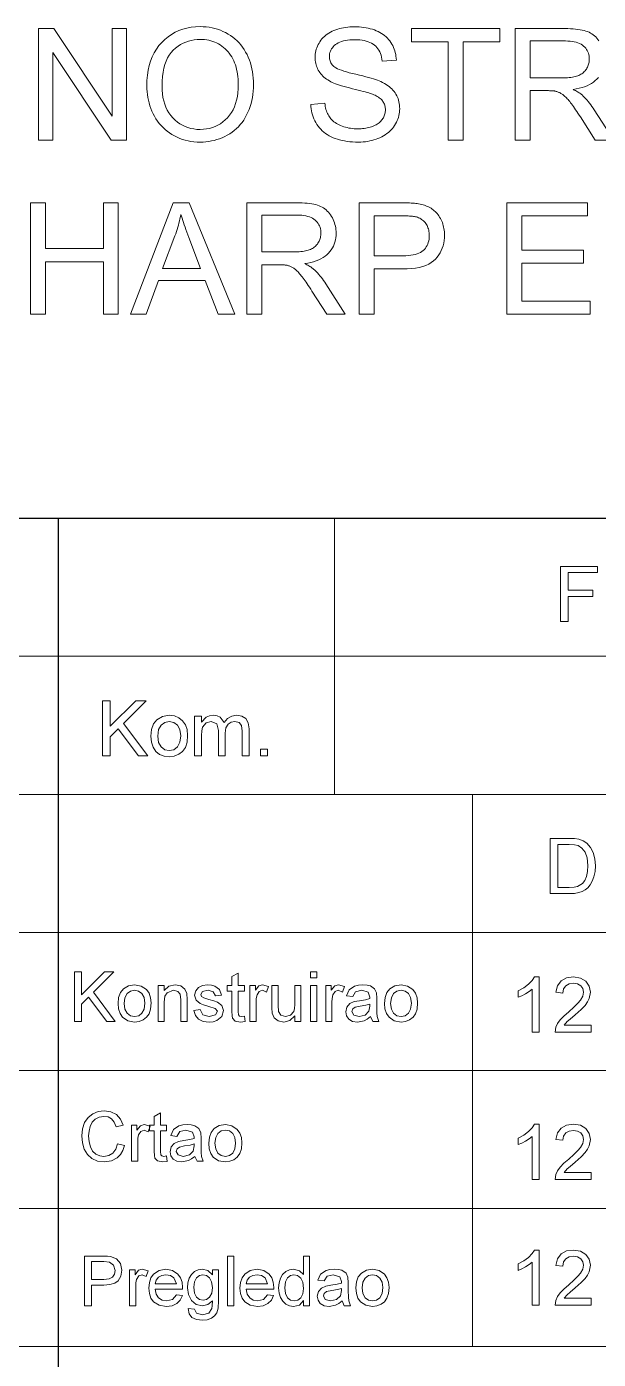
# Model space of a CAD drawing. Extents: x 0 to 594, y 0 to 575.
# Drawn here: x 489.93 to 510.41, y 26.41 to 74.2 of the extents above; entities that cross this region are included whole.
import ezdxf

# ---------------------------------------------------------------- set-up
doc = ezdxf.new("R2010")
doc.units = 0

msp = doc.modelspace()

# ---------------------------------------------------------------- linework, layer by layer
at = {"color": 7, "lineweight": 30}
for p, q in [((375.382, 56.571), (586.929, 56.571)), ((491.055, 56.571), (491.055, 7.071))]:
    msp.add_line(p, q, dxfattribs=at)
at = {"color": 7, "lineweight": 13, "ltscale": 0.2475}
msp.add_line((500.955, 56.571), (500.955, 46.671), dxfattribs=at)
at = {"color": 7, "lineweight": 13}
for p, q in [((375.382, 51.621), (586.929, 51.621)), ((586.929, 46.671), (375.382, 46.671)), ((375.382, 41.721), (542.535, 41.721)), ((375.382, 36.771), (542.535, 36.771)), ((375.382, 31.821), (542.535, 31.821)), ((375.382, 26.871), (586.929, 26.871))]:
    msp.add_line(p, q, dxfattribs=at)
at = {"color": 7, "lineweight": 13, "ltscale": 0.495}
msp.add_line((505.905, 46.671), (505.905, 26.871), dxfattribs=at)
at = {"color": 7, "lineweight": 13}
for points in [[(490.352, 70.126), (490.352, 74.126), (490.895, 74.126), (492.996, 70.985), (492.996, 74.126), (493.503, 74.126), (493.503, 70.126), (492.96, 70.126), (490.859, 73.269), (490.859, 70.126)], [(494.232, 72.074), (494.237, 72.269), (494.253, 72.455), (494.28, 72.632), (494.317, 72.801), (494.365, 72.962), (494.424, 73.113), (494.494, 73.256), (494.574, 73.39), (494.665, 73.516), (494.766, 73.633), (494.876, 73.74), (494.993, 73.836), (495.115, 73.92), (495.244, 73.994), (495.379, 74.056), (495.52, 74.106), (495.668, 74.146), (495.821, 74.174), (495.981, 74.191), (496.147, 74.197), (496.257, 74.194), (496.364, 74.186), (496.47, 74.173), (496.573, 74.154), (496.674, 74.13), (496.772, 74.101), (496.869, 74.067), (496.963, 74.027), (497.056, 73.982), (497.146, 73.932), (497.232, 73.877), (497.315, 73.818), (497.393, 73.754), (497.468, 73.687), (497.538, 73.615), (497.603, 73.539), (497.665, 73.459), (497.722, 73.375), (497.775, 73.286), (497.824, 73.194), (497.868, 73.098), (497.908, 72.999), (497.943, 72.898), (497.973, 72.795), (497.999, 72.689), (498.02, 72.58), (498.036, 72.469), (498.048, 72.355), (498.055, 72.239), (498.057, 72.12), (498.055, 72), (498.047, 71.882), (498.035, 71.767), (498.018, 71.654), (497.996, 71.544), (497.969, 71.436), (497.937, 71.331), (497.9, 71.229), (497.858, 71.129), (497.811, 71.031), (497.76, 70.938), (497.705, 70.849), (497.646, 70.764), (497.582, 70.685), (497.515, 70.61), (497.443, 70.539), (497.367, 70.473), (497.288, 70.412), (497.204, 70.356), (497.116, 70.304), (497.025, 70.257), (496.933, 70.215), (496.839, 70.178), (496.744, 70.146), (496.648, 70.119), (496.55, 70.097), (496.451, 70.08), (496.35, 70.067), (496.248, 70.06), (496.144, 70.057), (496.033, 70.06), (495.923, 70.068), (495.816, 70.082), (495.712, 70.101), (495.609, 70.126), (495.51, 70.156), (495.412, 70.191), (495.317, 70.232), (495.225, 70.278), (495.135, 70.33), (495.048, 70.387), (494.965, 70.447), (494.887, 70.512), (494.813, 70.58), (494.744, 70.653), (494.679, 70.729), (494.618, 70.81), (494.561, 70.894), (494.509, 70.983), (494.461, 71.075), (494.417, 71.17), (494.378, 71.266), (494.344, 71.363), (494.314, 71.461), (494.289, 71.561), (494.268, 71.661), (494.252, 71.763), (494.241, 71.865), (494.234, 71.969)], [(500.112, 71.411), (500.611, 71.454), (500.619, 71.395), (500.629, 71.339), (500.641, 71.284), (500.654, 71.232), (500.67, 71.181), (500.687, 71.133), (500.707, 71.087), (500.728, 71.043), (500.751, 71.001), (500.776, 70.962), (500.803, 70.924), (500.833, 70.888), (500.867, 70.853), (500.903, 70.82), (500.941, 70.788), (500.983, 70.758), (501.028, 70.729), (501.075, 70.701), (501.125, 70.675), (501.178, 70.651), (501.234, 70.628), (501.29, 70.608), (501.348, 70.59), (501.408, 70.575), (501.468, 70.562), (501.53, 70.551), (501.594, 70.543), (501.659, 70.537), (501.725, 70.533), (501.792, 70.532), (501.852, 70.533), (501.911, 70.536), (501.968, 70.54), (502.023, 70.547), (502.077, 70.555), (502.13, 70.565), (502.182, 70.576), (502.232, 70.59), (502.28, 70.605), (502.327, 70.622), (502.372, 70.641), (502.415, 70.661), (502.456, 70.682), (502.494, 70.705), (502.529, 70.729), (502.563, 70.754), (502.594, 70.781), (502.622, 70.809), (502.648, 70.838), (502.672, 70.869), (502.694, 70.901), (502.713, 70.933), (502.73, 70.966), (502.745, 70.999), (502.757, 71.033), (502.767, 71.068), (502.775, 71.103), (502.781, 71.138), (502.784, 71.175), (502.785, 71.212), (502.784, 71.249), (502.781, 71.285), (502.776, 71.32), (502.768, 71.355), (502.758, 71.388), (502.746, 71.42), (502.732, 71.452), (502.716, 71.482), (502.697, 71.512), (502.676, 71.54), (502.653, 71.568), (502.627, 71.595), (502.598, 71.621), (502.566, 71.646), (502.532, 71.67), (502.494, 71.693), (502.454, 71.715), (502.411, 71.736), (502.365, 71.757), (502.316, 71.776), (502.28, 71.79), (502.236, 71.804), (502.184, 71.82), (502.125, 71.838), (502.058, 71.857), (501.983, 71.877), (501.9, 71.898), (501.809, 71.921), (501.71, 71.946), (501.604, 71.971), (501.497, 71.998), (501.397, 72.024), (501.303, 72.049), (501.216, 72.075), (501.135, 72.1), (501.062, 72.125), (500.994, 72.149), (500.933, 72.174), (500.879, 72.197), (500.832, 72.221), (500.776, 72.252), (500.723, 72.284), (500.673, 72.318), (500.626, 72.353), (500.582, 72.389), (500.541, 72.427), (500.502, 72.467), (500.467, 72.507), (500.434, 72.55), (500.405, 72.594), (500.378, 72.639), (500.354, 72.685), (500.333, 72.732), (500.315, 72.78), (500.299, 72.829), (500.287, 72.88), (500.277, 72.931), (500.27, 72.983), (500.266, 73.037), (500.264, 73.091), (500.266, 73.152), (500.271, 73.211), (500.28, 73.27), (500.292, 73.327), (500.307, 73.384), (500.326, 73.441), (500.349, 73.496), (500.374, 73.551), (500.404, 73.605), (500.436, 73.658), (500.472, 73.709), (500.511, 73.758), (500.554, 73.804), (500.599, 73.848), (500.648, 73.889), (500.699, 73.928), (500.754, 73.964), (500.813, 73.998), (500.874, 74.029), (500.938, 74.057), (501.005, 74.083), (501.073, 74.107), (501.143, 74.127), (501.214, 74.145), (501.287, 74.16), (501.361, 74.172), (501.437, 74.182), (501.514, 74.188), (501.592, 74.192), (501.672, 74.194), (501.76, 74.192), (501.846, 74.188), (501.93, 74.181), (502.011, 74.171), (502.091, 74.158), (502.168, 74.142), (502.243, 74.124), (502.317, 74.102), (502.388, 74.078), (502.457, 74.051), (502.523, 74.021), (502.586, 73.988), (502.646, 73.952), (502.703, 73.914), (502.757, 73.874), (502.808, 73.83), (502.855, 73.784), (502.9, 73.735), (502.941, 73.683), (502.979, 73.629), (503.014, 73.573), (503.046, 73.515), (503.074, 73.455), (503.098, 73.395), (503.12, 73.332), (503.138, 73.269), (503.152, 73.203), (503.163, 73.137), (503.171, 73.068), (503.176, 72.999), (502.668, 72.961), (502.658, 73.035), (502.644, 73.105), (502.626, 73.171), (502.604, 73.234), (502.578, 73.293), (502.549, 73.349), (502.515, 73.401), (502.478, 73.449), (502.436, 73.493), (502.391, 73.534), (502.342, 73.57), (502.288, 73.603), (502.229, 73.632), (502.166, 73.658), (502.099, 73.679), (502.027, 73.696), (501.951, 73.71), (501.87, 73.719), (501.784, 73.725), (501.694, 73.727), (501.601, 73.725), (501.512, 73.72), (501.429, 73.711), (501.352, 73.699), (501.279, 73.683), (501.212, 73.664), (501.149, 73.641), (501.092, 73.615), (501.041, 73.585), (500.994, 73.551), (500.952, 73.515), (500.915, 73.478), (500.882, 73.439), (500.854, 73.399), (500.829, 73.357), (500.81, 73.314), (500.794, 73.269), (500.783, 73.223), (500.777, 73.176), (500.775, 73.127), (500.776, 73.085), (500.781, 73.044), (500.789, 73.005), (500.799, 72.967), (500.813, 72.931), (500.831, 72.896), (500.851, 72.863), (500.874, 72.831), (500.901, 72.801), (500.93, 72.772), (500.966, 72.744), (501.011, 72.716), (501.066, 72.688), (501.131, 72.66), (501.206, 72.631), (501.291, 72.603), (501.385, 72.574), (501.49, 72.545), (501.604, 72.516), (501.728, 72.487), (501.853, 72.458), (501.97, 72.43), (502.079, 72.403), (502.18, 72.376), (502.272, 72.35), (502.357, 72.325), (502.433, 72.301), (502.501, 72.277), (502.562, 72.254), (502.614, 72.232), (502.682, 72.199), (502.746, 72.164), (502.807, 72.128), (502.864, 72.089), (502.917, 72.05), (502.967, 72.008), (503.013, 71.965), (503.055, 71.919), (503.094, 71.873), (503.129, 71.824), (503.161, 71.774), (503.189, 71.722), (503.214, 71.669), (503.236, 71.615), (503.254, 71.558), (503.269, 71.501), (503.281, 71.442), (503.289, 71.381), (503.294, 71.319), (503.296, 71.255), (503.294, 71.192), (503.288, 71.129), (503.279, 71.067), (503.266, 71.006), (503.25, 70.945), (503.23, 70.885), (503.206, 70.826), (503.179, 70.768), (503.148, 70.71), (503.113, 70.654), (503.075, 70.598), (503.033, 70.546), (502.989, 70.495), (502.941, 70.448), (502.89, 70.403), (502.836, 70.36), (502.779, 70.32), (502.718, 70.282), (502.655, 70.247), (502.588, 70.214), (502.518, 70.184), (502.447, 70.158), (502.374, 70.134), (502.3, 70.114), (502.224, 70.097), (502.146, 70.082), (502.066, 70.072), (501.985, 70.064), (501.902, 70.059), (501.817, 70.057), (501.71, 70.059), (501.607, 70.064), (501.507, 70.072), (501.411, 70.083), (501.318, 70.097), (501.229, 70.114), (501.143, 70.135), (501.061, 70.159), (500.982, 70.186), (500.907, 70.216), (500.835, 70.249), (500.766, 70.285), (500.701, 70.325), (500.639, 70.368), (500.579, 70.414), (500.523, 70.463), (500.471, 70.515), (500.421, 70.571), (500.375, 70.63), (500.331, 70.692), (500.291, 70.756), (500.256, 70.822), (500.224, 70.89), (500.196, 70.959), (500.172, 71.03), (500.152, 71.103), (500.136, 71.178), (500.124, 71.254), (500.116, 71.331)], [(505.036, 70.126), (505.036, 73.654), (503.719, 73.654), (503.719, 74.126), (506.889, 74.126), (506.889, 73.654), (505.566, 73.654), (505.566, 70.126)], [(494.777, 72.066), (494.781, 71.924), (494.793, 71.789), (494.812, 71.659), (494.84, 71.536), (494.875, 71.419), (494.917, 71.308), (494.968, 71.204), (495.026, 71.105), (495.092, 71.013), (495.166, 70.926), (495.246, 70.847), (495.33, 70.777), (495.417, 70.714), (495.509, 70.66), (495.604, 70.614), (495.704, 70.577), (495.807, 70.548), (495.915, 70.527), (496.026, 70.514), (496.142, 70.51), (496.259, 70.515), (496.372, 70.527), (496.481, 70.548), (496.586, 70.578), (496.686, 70.615), (496.783, 70.662), (496.875, 70.716), (496.962, 70.779), (497.046, 70.851), (497.125, 70.931), (497.199, 71.018), (497.264, 71.113), (497.322, 71.214), (497.372, 71.323), (497.415, 71.439), (497.449, 71.561), (497.477, 71.691), (497.496, 71.828), (497.507, 71.972), (497.511, 72.123), (497.51, 72.219), (497.505, 72.313), (497.496, 72.405), (497.485, 72.494), (497.47, 72.58), (497.452, 72.664), (497.43, 72.746), (497.406, 72.825), (497.378, 72.901), (497.346, 72.976), (497.312, 73.047), (497.274, 73.115), (497.233, 73.179), (497.19, 73.241), (497.143, 73.299), (497.093, 73.354), (497.04, 73.405), (496.984, 73.454), (496.925, 73.499), (496.863, 73.54), (496.799, 73.578), (496.733, 73.613), (496.666, 73.643), (496.597, 73.669), (496.526, 73.691), (496.454, 73.709), (496.38, 73.723), (496.305, 73.733), (496.228, 73.739), (496.15, 73.741), (496.039, 73.737), (495.931, 73.725), (495.827, 73.706), (495.725, 73.679), (495.627, 73.644), (495.532, 73.602), (495.44, 73.552), (495.351, 73.494), (495.265, 73.428), (495.182, 73.355), (495.105, 73.272), (495.037, 73.18), (494.976, 73.077), (494.923, 72.963), (494.879, 72.839), (494.842, 72.705), (494.814, 72.561), (494.794, 72.406), (494.781, 72.241)], [(507.97, 72.36), (509.107, 72.36), (509.178, 72.361), (509.246, 72.363), (509.311, 72.367), (509.372, 72.372), (509.431, 72.379), (509.486, 72.387), (509.538, 72.397), (509.587, 72.408), (509.632, 72.421), (509.675, 72.435), (509.715, 72.451), (509.753, 72.469), (509.789, 72.488), (509.823, 72.51), (509.855, 72.533), (509.885, 72.558), (509.913, 72.584), (509.94, 72.613), (509.964, 72.643), (509.986, 72.675), (510.006, 72.709), (510.024, 72.743), (510.04, 72.777), (510.054, 72.812), (510.066, 72.848), (510.075, 72.884), (510.083, 72.921), (510.088, 72.958), (510.091, 72.996), (510.092, 73.034), (510.09, 73.09), (510.084, 73.144), (510.074, 73.195), (510.059, 73.245), (510.041, 73.293), (510.018, 73.338), (509.992, 73.382), (509.961, 73.424), (509.926, 73.463), (509.886, 73.501), (509.843, 73.536), (509.794, 73.567), (509.741, 73.594), (509.683, 73.618), (509.621, 73.638), (509.553, 73.654), (509.481, 73.667), (509.404, 73.676), (509.322, 73.682), (509.236, 73.684), (507.97, 73.684)], [(490.066, 63.883), (490.066, 67.883), (490.596, 67.883), (490.596, 66.24), (492.675, 66.24), (492.675, 67.883), (493.204, 67.883), (493.204, 63.883), (492.675, 63.883), (492.675, 65.768), (490.596, 65.768), (490.596, 63.883)], [(493.646, 63.883), (495.182, 67.883), (495.753, 67.883), (497.39, 63.883), (496.787, 63.883), (496.32, 65.094), (494.648, 65.094), (494.208, 63.883)], [(497.821, 63.883), (497.821, 67.883), (499.594, 67.883), (499.699, 67.882), (499.798, 67.878), (499.892, 67.873), (499.981, 67.866), (500.065, 67.856), (500.144, 67.844), (500.217, 67.83), (500.286, 67.814), (500.349, 67.795), (500.408, 67.775), (500.462, 67.752), (500.514, 67.725), (500.564, 67.695), (500.612, 67.662), (500.658, 67.626), (500.701, 67.586), (500.742, 67.543), (500.781, 67.497), (500.818, 67.447), (500.852, 67.394), (500.884, 67.339), (500.912, 67.283), (500.937, 67.225), (500.959, 67.167), (500.977, 67.107), (500.992, 67.046), (501.004, 66.984), (501.012, 66.921), (501.017, 66.857), (501.019, 66.791), (501.016, 66.708), (501.008, 66.626), (500.994, 66.548), (500.975, 66.472), (500.95, 66.399), (500.92, 66.329), (500.884, 66.261), (500.842, 66.196), (500.796, 66.133), (500.743, 66.074), (500.685, 66.018), (500.621, 65.965), (500.551, 65.918), (500.475, 65.874), (500.393, 65.835), (500.304, 65.8), (500.21, 65.769), (500.11, 65.743), (500.004, 65.721), (499.892, 65.703), (499.933, 65.683), (499.972, 65.662), (500.009, 65.642), (500.044, 65.622), (500.077, 65.602), (500.108, 65.583), (500.137, 65.563), (500.163, 65.543), (500.188, 65.523), (500.211, 65.504), (500.257, 65.46), (500.303, 65.414), (500.348, 65.366), (500.393, 65.316), (500.437, 65.264), (500.481, 65.21), (500.524, 65.153), (500.566, 65.095), (500.609, 65.034), (500.65, 64.971), (501.346, 63.883), (500.68, 63.883), (500.151, 64.715), (500.106, 64.785), (500.062, 64.852), (500.019, 64.916), (499.979, 64.976), (499.94, 65.033), (499.902, 65.086), (499.867, 65.136), (499.832, 65.183), (499.8, 65.226), (499.769, 65.266), (499.739, 65.303), (499.71, 65.338), (499.682, 65.37), (499.654, 65.401), (499.627, 65.428), (499.6, 65.454), (499.574, 65.477), (499.549, 65.498), (499.524, 65.517), (499.5, 65.534), (499.477, 65.548), (499.453, 65.562), (499.429, 65.575), (499.405, 65.587), (499.381, 65.598), (499.356, 65.608), (499.332, 65.618), (499.308, 65.626), (499.283, 65.633), (499.259, 65.64), (499.24, 65.644), (499.218, 65.647), (499.195, 65.65), (499.169, 65.652), (499.14, 65.654), (499.11, 65.656), (499.077, 65.657), (499.041, 65.658), (499.004, 65.659), (498.964, 65.659), (498.35, 65.659), (498.35, 63.883)], [(501.848, 63.883), (501.848, 67.883), (503.357, 67.883), (503.435, 67.882), (503.509, 67.881), (503.579, 67.879), (503.646, 67.877), (503.708, 67.873), (503.767, 67.869), (503.823, 67.864), (503.874, 67.858), (503.922, 67.852), (503.966, 67.845), (504.024, 67.834), (504.08, 67.821), (504.134, 67.807), (504.186, 67.791), (504.236, 67.773), (504.285, 67.754), (504.331, 67.732), (504.376, 67.709), (504.419, 67.684), (504.459, 67.658), (504.498, 67.629), (504.536, 67.598), (504.572, 67.565), (504.606, 67.53), (504.639, 67.492), (504.67, 67.453), (504.7, 67.411), (504.728, 67.366), (504.755, 67.32), (504.78, 67.272), (504.803, 67.221), (504.824, 67.17), (504.842, 67.118), (504.858, 67.065), (504.871, 67.011), (504.882, 66.956), (504.891, 66.9), (504.897, 66.843), (504.9, 66.785), (504.901, 66.726), (504.898, 66.625), (504.888, 66.528), (504.872, 66.434), (504.849, 66.343), (504.82, 66.255), (504.785, 66.17), (504.742, 66.088), (504.694, 66.01), (504.638, 65.935), (504.577, 65.862), (504.507, 65.795), (504.426, 65.735), (504.335, 65.682), (504.233, 65.636), (504.121, 65.597), (503.999, 65.565), (503.865, 65.541), (503.722, 65.523), (503.568, 65.512), (503.403, 65.509), (502.378, 65.509), (502.378, 63.883)], [(507.139, 63.883), (507.139, 67.883), (510.031, 67.883), (510.031, 67.411), (507.668, 67.411), (507.668, 66.186), (509.881, 66.186), (509.881, 65.716), (507.668, 65.716), (507.668, 64.355), (510.124, 64.355), (510.124, 63.883)], [(494.8, 65.525), (496.157, 65.525), (495.739, 66.633), (495.702, 66.732), (495.667, 66.828), (495.633, 66.92), (495.602, 67.008), (495.573, 67.093), (495.545, 67.174), (495.52, 67.252), (495.496, 67.325), (495.475, 67.396), (495.455, 67.463), (495.439, 67.386), (495.422, 67.309), (495.404, 67.232), (495.384, 67.156), (495.363, 67.079), (495.341, 67.003), (495.318, 66.927), (495.293, 66.851), (495.267, 66.774), (495.24, 66.699)], [(498.35, 66.117), (499.488, 66.117), (499.559, 66.118), (499.627, 66.12), (499.692, 66.124), (499.753, 66.129), (499.811, 66.136), (499.867, 66.144), (499.919, 66.154), (499.967, 66.165), (500.013, 66.178), (500.056, 66.192), (500.096, 66.208), (500.134, 66.226), (500.17, 66.246), (500.204, 66.267), (500.236, 66.29), (500.266, 66.315), (500.294, 66.342), (500.32, 66.37), (500.344, 66.4), (500.367, 66.433), (500.387, 66.466), (500.405, 66.5), (500.421, 66.534), (500.435, 66.569), (500.446, 66.605), (500.456, 66.641), (500.463, 66.678), (500.469, 66.715), (500.472, 66.753), (500.473, 66.791), (500.471, 66.847), (500.465, 66.901), (500.455, 66.953), (500.44, 67.002), (500.422, 67.05), (500.399, 67.096), (500.372, 67.139), (500.341, 67.181), (500.306, 67.22), (500.267, 67.258), (500.223, 67.293), (500.175, 67.324), (500.122, 67.351), (500.064, 67.375), (500.001, 67.395), (499.934, 67.411), (499.862, 67.424), (499.785, 67.433), (499.703, 67.439), (499.616, 67.441), (498.35, 67.441)], [(502.378, 65.981), (503.412, 65.981), (503.511, 65.983), (503.605, 65.989), (503.693, 65.998), (503.774, 66.012), (503.85, 66.029), (503.92, 66.05), (503.984, 66.075), (504.042, 66.103), (504.094, 66.136), (504.14, 66.172), (504.181, 66.212), (504.218, 66.255), (504.25, 66.301), (504.278, 66.35), (504.302, 66.402), (504.321, 66.457), (504.336, 66.516), (504.347, 66.577), (504.354, 66.642), (504.356, 66.71), (504.354, 66.759), (504.351, 66.807), (504.344, 66.854), (504.335, 66.899), (504.324, 66.942), (504.31, 66.985), (504.294, 67.026), (504.275, 67.065), (504.253, 67.103), (504.229, 67.139), (504.203, 67.174), (504.175, 67.206), (504.145, 67.236), (504.114, 67.263), (504.082, 67.288), (504.048, 67.31), (504.012, 67.33), (503.974, 67.347), (503.935, 67.363), (503.895, 67.375), (503.866, 67.382), (503.832, 67.388), (503.794, 67.393), (503.751, 67.398), (503.704, 67.402), (503.653, 67.405), (503.596, 67.408), (503.536, 67.409), (503.471, 67.41), (503.401, 67.411), (502.378, 67.411)], [(509.062, 52.863), (509.062, 54.842), (510.382, 54.842), (510.382, 54.622), (509.337, 54.622), (509.337, 53.99), (510.217, 53.99), (510.217, 53.77), (509.337, 53.77), (509.337, 52.863)], [(492.645, 48.047), (492.645, 50.026), (492.92, 50.026), (492.92, 49.11), (493.837, 50.026), (494.212, 50.026), (493.397, 49.211), (494.267, 48.047), (493.931, 48.047), (493.205, 49.018), (492.92, 48.734), (492.92, 48.047)], [(494.377, 48.762), (494.401, 49.002), (494.474, 49.197), (494.594, 49.346), (494.796, 49.465), (495.038, 49.504), (495.219, 49.483), (495.377, 49.419), (495.512, 49.312), (495.614, 49.168), (495.676, 48.991), (495.696, 48.782), (495.676, 48.537), (495.615, 48.351), (495.515, 48.211), (495.377, 48.107), (495.215, 48.042), (495.038, 48.02), (494.853, 48.041), (494.693, 48.105), (494.559, 48.211), (494.458, 48.357), (494.397, 48.541)], [(494.624, 48.762), (494.654, 48.533), (494.742, 48.37), (494.874, 48.272), (495.038, 48.24), (495.199, 48.272), (495.331, 48.371), (495.42, 48.536), (495.449, 48.77), (495.419, 48.993), (495.331, 49.154), (495.198, 49.252), (495.038, 49.284), (494.874, 49.252), (494.742, 49.154), (494.654, 48.992)], [(495.944, 48.047), (495.944, 49.477), (496.191, 49.477), (496.191, 49.261), (496.365, 49.437), (496.481, 49.487), (496.612, 49.504), (496.753, 49.487), (496.865, 49.436), (497.004, 49.244), (497.13, 49.389), (497.278, 49.475), (497.45, 49.504), (497.64, 49.475), (497.78, 49.387), (497.866, 49.237), (497.895, 49.025), (497.895, 48.047), (497.648, 48.047), (497.648, 48.937), (497.624, 49.144), (497.539, 49.245), (497.393, 49.284), (497.255, 49.259), (497.143, 49.185), (497.068, 49.056), (497.043, 48.868), (497.043, 48.047), (496.796, 48.047), (496.796, 48.965), (496.737, 49.204), (496.544, 49.284), (496.355, 49.231), (496.23, 49.075), (496.201, 48.95), (496.191, 48.78), (496.191, 48.047)], [(498.307, 48.047), (498.307, 48.295), (498.555, 48.295), (498.555, 48.047)], [(508.689, 43.113), (508.689, 45.092), (509.365, 45.092), (509.566, 45.085), (509.714, 45.064), (509.87, 45.009), (510.001, 44.922), (510.137, 44.771), (510.234, 44.584), (510.291, 44.363), (510.311, 44.113), (510.298, 43.901), (510.259, 43.714), (510.199, 43.555), (510.125, 43.425), (510.039, 43.324), (509.946, 43.246), (509.839, 43.188), (509.712, 43.147), (509.564, 43.121), (509.397, 43.113)], [(508.964, 43.333), (509.374, 43.333), (509.544, 43.342), (509.672, 43.37), (509.845, 43.475), (509.925, 43.586), (509.985, 43.729), (510.023, 43.906), (510.036, 44.118), (510.011, 44.397), (509.937, 44.603), (509.827, 44.745), (509.697, 44.831), (509.563, 44.862), (509.368, 44.872), (508.964, 44.872)], [(491.643, 38.53), (491.643, 40.311), (491.89, 40.311), (491.89, 39.487), (492.715, 40.311), (493.052, 40.311), (492.319, 39.578), (493.102, 38.53), (492.799, 38.53), (492.146, 39.404), (491.89, 39.149), (491.89, 38.53)], [(497.728, 38.717), (497.752, 38.525), (497.587, 38.506), (497.402, 38.543), (497.309, 38.64), (497.289, 38.733), (497.282, 38.892), (497.282, 39.619), (497.109, 39.619), (497.109, 39.817), (497.282, 39.817), (497.282, 40.134), (497.505, 40.265), (497.505, 39.817), (497.728, 39.817), (497.728, 39.619), (497.505, 39.619), (497.505, 38.879), (497.517, 38.761), (497.555, 38.719), (497.631, 38.704)], [(500.102, 40.089), (500.102, 40.311), (500.325, 40.311), (500.325, 40.089)], [(493.201, 39.174), (493.223, 39.39), (493.288, 39.565), (493.396, 39.7), (493.578, 39.806), (493.795, 39.841), (494.033, 39.798), (494.222, 39.669), (494.315, 39.539), (494.37, 39.38), (494.388, 39.192), (494.37, 38.971), (494.315, 38.803), (494.225, 38.678), (494.101, 38.584), (493.955, 38.525), (493.795, 38.506), (493.555, 38.549), (493.365, 38.678), (493.274, 38.809), (493.219, 38.975)], [(494.636, 38.53), (494.636, 39.817), (494.858, 39.817), (494.858, 39.634), (495.025, 39.79), (495.252, 39.841), (495.457, 39.8), (495.598, 39.691), (495.663, 39.53), (495.675, 39.319), (495.675, 38.53), (495.452, 38.53), (495.452, 39.304), (495.427, 39.501), (495.339, 39.605), (495.191, 39.644), (494.957, 39.556), (494.883, 39.43), (494.858, 39.225), (494.858, 38.53)], [(495.922, 38.926), (496.145, 38.951), (496.244, 38.767), (496.472, 38.704), (496.691, 38.76), (496.763, 38.892), (496.68, 38.998), (496.457, 39.067), (496.266, 39.123), (496.14, 39.172), (495.996, 39.295), (495.947, 39.468), (495.985, 39.629), (496.09, 39.751), (496.226, 39.815), (496.411, 39.841), (496.551, 39.83), (496.672, 39.797), (496.838, 39.675), (496.911, 39.47), (496.689, 39.446), (496.611, 39.591), (496.428, 39.644), (496.229, 39.598), (496.169, 39.492), (496.194, 39.422), (496.272, 39.37), (496.45, 39.319), (496.637, 39.262), (496.767, 39.217), (496.927, 39.102), (496.986, 38.915), (496.922, 38.708), (496.74, 38.559), (496.612, 38.519), (496.47, 38.506), (496.25, 38.532), (496.089, 38.612), (495.982, 38.743)], [(497.926, 38.53), (497.926, 39.817), (498.123, 39.817), (498.123, 39.645), (498.253, 39.803), (498.384, 39.841), (498.593, 39.78), (498.522, 39.581), (498.375, 39.644), (498.257, 39.6), (498.182, 39.478), (498.157, 39.353), (498.148, 39.218), (498.148, 38.53)], [(499.533, 38.53), (499.533, 38.733), (499.363, 38.563), (499.14, 38.506), (498.936, 38.549), (498.795, 38.658), (498.73, 38.82), (498.717, 39.022), (498.717, 39.817), (498.94, 39.817), (498.94, 39.112), (498.953, 38.885), (499.038, 38.752), (499.199, 38.704), (499.379, 38.753), (499.498, 38.888), (499.525, 38.993), (499.533, 39.136), (499.533, 39.817), (499.756, 39.817), (499.756, 38.53)], [(500.102, 38.53), (500.102, 39.817), (500.325, 39.817), (500.325, 38.53)], [(500.646, 38.53), (500.646, 39.817), (500.844, 39.817), (500.844, 39.645), (500.974, 39.803), (501.105, 39.841), (501.314, 39.78), (501.243, 39.581), (501.096, 39.644), (500.978, 39.6), (500.903, 39.478), (500.878, 39.353), (500.869, 39.218), (500.869, 38.53)], [(502.254, 38.704), (502.133, 38.611), (502.02, 38.55), (501.788, 38.506), (501.607, 38.531), (501.474, 38.609), (501.391, 38.726), (501.364, 38.872), (501.405, 39.044), (501.514, 39.168), (501.666, 39.24), (501.853, 39.272), (502.074, 39.306), (502.228, 39.347), (502.23, 39.4), (502.17, 39.575), (501.933, 39.644), (501.715, 39.594), (501.611, 39.421), (501.389, 39.446), (501.485, 39.667), (501.68, 39.796), (501.817, 39.83), (501.974, 39.841), (502.125, 39.832), (502.245, 39.802), (502.398, 39.703), (502.466, 39.553), (502.477, 39.358), (502.477, 39.082), (502.481, 38.843), (502.492, 38.703), (502.551, 38.53), (502.329, 38.53)], [(502.749, 39.174), (502.771, 39.39), (502.836, 39.565), (502.945, 39.7), (503.126, 39.806), (503.343, 39.841), (503.581, 39.798), (503.771, 39.669), (503.863, 39.539), (503.918, 39.38), (503.936, 39.192), (503.918, 38.971), (503.863, 38.803), (503.773, 38.678), (503.649, 38.584), (503.503, 38.525), (503.343, 38.506), (503.103, 38.549), (502.913, 38.678), (502.822, 38.809), (502.767, 38.975)], [(508.289, 38.146), (508.041, 38.146), (508.041, 39.688), (507.938, 39.605), (507.807, 39.521), (507.669, 39.448), (507.546, 39.396), (507.546, 39.63), (507.741, 39.735), (507.909, 39.861), (508.042, 39.995), (508.129, 40.125), (508.289, 40.125)], [(510.158, 38.393), (510.158, 38.146), (508.866, 38.146), (508.893, 38.319), (508.954, 38.454), (509.044, 38.585), (509.174, 38.723), (509.353, 38.877), (509.54, 39.043), (509.682, 39.182), (509.776, 39.294), (509.856, 39.439), (509.883, 39.579), (509.857, 39.705), (509.782, 39.81), (509.666, 39.881), (509.519, 39.905), (509.365, 39.881), (509.245, 39.81), (509.167, 39.697), (509.141, 39.547), (508.893, 39.575), (508.953, 39.811), (509.083, 39.984), (509.275, 40.089), (509.524, 40.125), (509.775, 40.085), (509.967, 39.967), (510.089, 39.791), (510.13, 39.578), (510.086, 39.346), (510.027, 39.229), (509.939, 39.106), (509.799, 38.957), (509.585, 38.764), (509.406, 38.614), (509.301, 38.521), (509.188, 38.393)], [(493.424, 39.174), (493.45, 38.968), (493.529, 38.821), (493.649, 38.733), (493.795, 38.704), (493.941, 38.733), (494.06, 38.821), (494.139, 38.97), (494.166, 39.181), (494.139, 39.381), (494.059, 39.526), (493.94, 39.614), (493.795, 39.644), (493.649, 39.614), (493.529, 39.527), (493.45, 39.38)], [(502.972, 39.174), (502.998, 38.968), (503.077, 38.821), (503.197, 38.733), (503.343, 38.704), (503.489, 38.733), (503.608, 38.821), (503.687, 38.97), (503.714, 39.181), (503.687, 39.381), (503.607, 39.526), (503.488, 39.614), (503.343, 39.644), (503.197, 39.614), (503.077, 39.527), (502.998, 39.38)], [(502.23, 39.149), (502.086, 39.109), (501.884, 39.076), (501.699, 39.038), (501.616, 38.975), (501.586, 38.883), (501.65, 38.755), (501.838, 38.704), (502.055, 38.756), (502.194, 38.892), (502.228, 39.08)], [(493.187, 34.143), (493.435, 34.084), (493.374, 33.907), (493.287, 33.76), (493.175, 33.644), (492.966, 33.531), (492.716, 33.493), (492.462, 33.522), (492.26, 33.61), (492.105, 33.752), (491.993, 33.947), (491.924, 34.176), (491.901, 34.421), (491.926, 34.68), (492.003, 34.904), (492.127, 35.085), (492.294, 35.217), (492.492, 35.297), (492.709, 35.324), (492.945, 35.29), (493.141, 35.189), (493.29, 35.026), (493.385, 34.809), (493.138, 34.755), (493.067, 34.922), (492.971, 35.037), (492.848, 35.104), (492.697, 35.126), (492.523, 35.101), (492.379, 35.027), (492.271, 34.912), (492.2, 34.764), (492.161, 34.596), (492.148, 34.423), (492.164, 34.211), (492.211, 34.027), (492.291, 33.88), (492.406, 33.775), (492.544, 33.712), (492.693, 33.691), (492.866, 33.719), (493.011, 33.805), (493.12, 33.946)], [(494.943, 33.704), (494.968, 33.512), (494.803, 33.493), (494.618, 33.53), (494.525, 33.627), (494.505, 33.72), (494.498, 33.88), (494.498, 34.606), (494.325, 34.606), (494.325, 34.804), (494.498, 34.804), (494.498, 35.122), (494.721, 35.252), (494.721, 34.804), (494.943, 34.804), (494.943, 34.606), (494.721, 34.606), (494.721, 33.866), (494.732, 33.748), (494.77, 33.706), (494.846, 33.691)], [(493.682, 33.518), (493.682, 34.804), (493.88, 34.804), (493.88, 34.632), (494.009, 34.791), (494.14, 34.829), (494.35, 34.768), (494.279, 34.569), (494.132, 34.631), (494.014, 34.587), (493.939, 34.465), (493.913, 34.341), (493.905, 34.205), (493.905, 33.518)], [(495.958, 33.691), (495.836, 33.598), (495.724, 33.538), (495.491, 33.493), (495.311, 33.519), (495.177, 33.596), (495.095, 33.713), (495.067, 33.859), (495.109, 34.031), (495.217, 34.156), (495.369, 34.227), (495.556, 34.259), (495.777, 34.294), (495.932, 34.334), (495.933, 34.387), (495.874, 34.562), (495.636, 34.631), (495.418, 34.582), (495.314, 34.408), (495.092, 34.433), (495.188, 34.654), (495.383, 34.783), (495.52, 34.817), (495.678, 34.829), (495.828, 34.819), (495.948, 34.79), (496.101, 34.691), (496.169, 34.54), (496.18, 34.346), (496.18, 34.069), (496.184, 33.83), (496.195, 33.69), (496.254, 33.518), (496.032, 33.518)], [(496.452, 34.161), (496.474, 34.377), (496.539, 34.552), (496.648, 34.687), (496.829, 34.793), (497.047, 34.829), (497.284, 34.786), (497.474, 34.656), (497.566, 34.526), (497.621, 34.367), (497.64, 34.179), (497.621, 33.959), (497.566, 33.791), (497.476, 33.665), (497.353, 33.571), (497.206, 33.513), (497.047, 33.493), (496.806, 33.536), (496.616, 33.665), (496.525, 33.797), (496.471, 33.962)], [(496.675, 34.161), (496.701, 33.955), (496.781, 33.808), (496.9, 33.72), (497.047, 33.691), (497.192, 33.72), (497.311, 33.809), (497.391, 33.958), (497.417, 34.168), (497.39, 34.369), (497.311, 34.514), (497.192, 34.602), (497.047, 34.631), (496.9, 34.602), (496.781, 34.514), (496.701, 34.368)], [(508.289, 32.865), (508.041, 32.865), (508.041, 34.407), (507.938, 34.323), (507.807, 34.24), (507.669, 34.167), (507.546, 34.115), (507.546, 34.349), (507.741, 34.454), (507.909, 34.58), (508.042, 34.714), (508.129, 34.844), (508.289, 34.844)], [(510.158, 33.112), (510.158, 32.865), (508.866, 32.865), (508.893, 33.038), (508.954, 33.173), (509.044, 33.304), (509.174, 33.441), (509.353, 33.596), (509.54, 33.762), (509.682, 33.901), (509.776, 34.013), (509.856, 34.158), (509.883, 34.298), (509.857, 34.424), (509.782, 34.529), (509.666, 34.6), (509.519, 34.624), (509.365, 34.6), (509.245, 34.529), (509.167, 34.416), (509.141, 34.266), (508.893, 34.294), (508.953, 34.53), (509.083, 34.703), (509.275, 34.808), (509.524, 34.844), (509.775, 34.804), (509.967, 34.686), (510.089, 34.51), (510.13, 34.297), (510.086, 34.065), (510.027, 33.948), (509.939, 33.824), (509.799, 33.676), (509.585, 33.483), (509.406, 33.333), (509.301, 33.24), (509.188, 33.112)], [(495.933, 34.136), (495.789, 34.097), (495.587, 34.064), (495.403, 34.025), (495.319, 33.962), (495.29, 33.871), (495.354, 33.742), (495.541, 33.691), (495.758, 33.744), (495.898, 33.879), (495.932, 34.067)], [(492.005, 28.333), (492.005, 30.114), (492.665, 30.114), (492.819, 30.11), (492.931, 30.097), (493.147, 30.015), (493.288, 29.846), (493.341, 29.608), (493.306, 29.401), (493.201, 29.23), (493.082, 29.144), (492.913, 29.092), (492.695, 29.075), (492.252, 29.075), (492.252, 28.333)], [(497.125, 28.333), (497.125, 30.114), (497.348, 30.114), (497.348, 28.333)], [(499.846, 28.333), (499.846, 28.52), (499.699, 28.361), (499.495, 28.308), (499.351, 28.329), (499.22, 28.392), (499.108, 28.493), (499.025, 28.628), (498.973, 28.79), (498.956, 28.975), (498.972, 29.157), (499.019, 29.322), (499.099, 29.46), (499.21, 29.561), (499.345, 29.623), (499.495, 29.644), (499.7, 29.59), (499.846, 29.45), (499.846, 30.114), (500.069, 30.114), (500.069, 28.333)], [(508.289, 28.354), (508.041, 28.354), (508.041, 29.896), (507.938, 29.813), (507.807, 29.729), (507.669, 29.656), (507.546, 29.604), (507.546, 29.838), (507.741, 29.943), (507.909, 30.069), (508.042, 30.203), (508.129, 30.333), (508.289, 30.333)], [(510.158, 28.601), (510.158, 28.354), (508.866, 28.354), (508.893, 28.527), (508.954, 28.662), (509.044, 28.793), (509.174, 28.931), (509.353, 29.085), (509.54, 29.251), (509.682, 29.39), (509.776, 29.502), (509.856, 29.647), (509.883, 29.787), (509.857, 29.913), (509.782, 30.019), (509.666, 30.089), (509.519, 30.113), (509.365, 30.089), (509.245, 30.018), (509.167, 29.905), (509.141, 29.755), (508.893, 29.783), (508.953, 30.019), (509.083, 30.192), (509.275, 30.298), (509.524, 30.333), (509.775, 30.293), (509.967, 30.175), (510.089, 30), (510.13, 29.786), (510.086, 29.554), (510.027, 29.437), (509.939, 29.314), (509.799, 29.165), (509.585, 28.972), (509.406, 28.822), (509.301, 28.729), (509.188, 28.601)], [(492.252, 29.273), (492.692, 29.273), (492.878, 29.294), (493.002, 29.359), (493.07, 29.462), (493.093, 29.601), (493.039, 29.794), (492.897, 29.9), (492.687, 29.916), (492.252, 29.916)], [(493.613, 28.333), (493.613, 29.619), (493.811, 29.619), (493.811, 29.447), (493.94, 29.606), (494.071, 29.644), (494.281, 29.583), (494.21, 29.384), (494.063, 29.446), (493.945, 29.402), (493.869, 29.28), (493.844, 29.156), (493.835, 29.021), (493.835, 28.333)], [(495.292, 28.729), (495.51, 28.704), (495.433, 28.537), (495.309, 28.412), (495.141, 28.334), (494.932, 28.308), (494.673, 28.351), (494.474, 28.481), (494.38, 28.612), (494.324, 28.773), (494.305, 28.965), (494.324, 29.164), (494.381, 29.331), (494.476, 29.466), (494.672, 29.599), (494.919, 29.644), (495.159, 29.601), (495.35, 29.471), (495.443, 29.34), (495.499, 29.177), (495.517, 28.984), (495.516, 28.927), (494.528, 28.927), (494.566, 28.747), (494.654, 28.615), (494.781, 28.533), (494.936, 28.506), (495.151, 28.559)], [(495.715, 28.234), (495.938, 28.209), (496.01, 28.07), (496.227, 28.011), (496.456, 28.07), (496.566, 28.235), (496.578, 28.335), (496.581, 28.506), (496.424, 28.376), (496.233, 28.333), (496.004, 28.381), (495.832, 28.524), (495.726, 28.733), (495.691, 28.981), (495.706, 29.158), (495.754, 29.32), (495.832, 29.457), (495.939, 29.56), (496.07, 29.623), (496.222, 29.644), (496.421, 29.594), (496.581, 29.446), (496.581, 29.619), (496.804, 29.619), (496.804, 28.509), (496.788, 28.253), (496.743, 28.084), (496.664, 27.972), (496.549, 27.886), (496.401, 27.832), (496.223, 27.813), (496.016, 27.84), (495.852, 27.918), (495.747, 28.05)], [(498.557, 28.729), (498.776, 28.704), (498.698, 28.537), (498.574, 28.412), (498.406, 28.334), (498.197, 28.308), (497.939, 28.351), (497.74, 28.481), (497.646, 28.612), (497.589, 28.773), (497.571, 28.965), (497.59, 29.164), (497.646, 29.331), (497.741, 29.466), (497.938, 29.599), (498.185, 29.644), (498.424, 29.601), (498.615, 29.471), (498.708, 29.34), (498.764, 29.177), (498.783, 28.984), (498.781, 28.927), (497.793, 28.927), (497.831, 28.747), (497.919, 28.615), (498.046, 28.533), (498.201, 28.506), (498.416, 28.559)], [(501.231, 28.506), (501.11, 28.413), (500.998, 28.353), (500.765, 28.308), (500.585, 28.334), (500.451, 28.411), (500.368, 28.529), (500.341, 28.675), (500.383, 28.846), (500.491, 28.971), (500.643, 29.042), (500.83, 29.075), (501.051, 29.109), (501.206, 29.149), (501.207, 29.202), (501.148, 29.377), (500.91, 29.446), (500.692, 29.397), (500.588, 29.223), (500.366, 29.248), (500.462, 29.469), (500.657, 29.599), (500.794, 29.633), (500.952, 29.644), (501.102, 29.634), (501.222, 29.605), (501.375, 29.506), (501.443, 29.356), (501.454, 29.161), (501.454, 28.884), (501.458, 28.645), (501.469, 28.506), (501.528, 28.333), (501.306, 28.333)], [(501.726, 28.976), (501.748, 29.192), (501.813, 29.368), (501.922, 29.502), (502.103, 29.608), (502.321, 29.644), (502.558, 29.601), (502.748, 29.471), (502.84, 29.341), (502.895, 29.182), (502.914, 28.994), (502.895, 28.774), (502.84, 28.606), (502.75, 28.48), (502.627, 28.386), (502.48, 28.328), (502.321, 28.308), (502.08, 28.351), (501.89, 28.48), (501.799, 28.612), (501.744, 28.777)], [(494.528, 29.124), (495.295, 29.124), (495.207, 29.336), (495.079, 29.419), (494.918, 29.446), (494.771, 29.424), (494.649, 29.359), (494.564, 29.256)], [(495.913, 28.997), (495.937, 28.787), (496.008, 28.642), (496.115, 28.559), (496.247, 28.531), (496.377, 28.559), (496.485, 28.642), (496.557, 28.784), (496.581, 28.99), (496.556, 29.188), (496.482, 29.331), (496.373, 29.417), (496.243, 29.446), (496.116, 29.418), (496.009, 29.333), (495.937, 29.192)], [(497.793, 29.124), (498.56, 29.124), (498.472, 29.336), (498.344, 29.419), (498.184, 29.446), (498.036, 29.424), (497.914, 29.359), (497.829, 29.256)], [(499.178, 28.976), (499.203, 28.769), (499.279, 28.623), (499.388, 28.535), (499.516, 28.506), (499.643, 28.534), (499.75, 28.618), (499.822, 28.759), (499.846, 28.958), (499.822, 29.177), (499.748, 29.328), (499.639, 29.417), (499.507, 29.446), (499.378, 29.418), (499.272, 29.333), (499.202, 29.187)], [(501.949, 28.976), (501.975, 28.77), (502.055, 28.623), (502.174, 28.535), (502.321, 28.506), (502.466, 28.536), (502.585, 28.624), (502.664, 28.773), (502.691, 28.983), (502.664, 29.184), (502.585, 29.329), (502.465, 29.417), (502.321, 29.446), (502.174, 29.417), (502.055, 29.329), (501.975, 29.183)], [(501.207, 28.951), (501.063, 28.912), (500.861, 28.879), (500.676, 28.84), (500.593, 28.777), (500.564, 28.686), (500.628, 28.558), (500.815, 28.506), (501.032, 28.559), (501.172, 28.694), (501.206, 28.882)]]:
    msp.add_lwpolyline(points, close=True, dxfattribs=at)
msp.add_lwpolyline([(510.415, 72.376), (510.363, 72.317), (510.304, 72.26), (510.24, 72.208), (510.17, 72.161), (510.094, 72.117), (510.012, 72.078), (509.924, 72.043), (509.83, 72.012), (509.73, 71.986), (509.623, 71.963), (509.511, 71.946), (509.552, 71.925), (509.591, 71.905), (509.628, 71.885), (509.663, 71.865), (509.696, 71.845), (509.727, 71.825), (509.756, 71.806), (509.783, 71.786), (509.808, 71.766), (509.831, 71.746), (509.877, 71.703), (509.922, 71.657), (509.967, 71.609), (510.012, 71.559), (510.056, 71.507), (510.1, 71.453), (510.143, 71.396), (510.186, 71.338), (510.228, 71.277), (510.27, 71.214), (510.966, 70.126), (510.3, 70.126), (509.77, 70.958), (509.725, 71.028), (509.681, 71.095), (509.639, 71.159), (509.598, 71.219), (509.559, 71.276), (509.522, 71.329), (509.486, 71.379), (509.452, 71.426), (509.419, 71.469), (509.388, 71.509), (509.359, 71.546), (509.33, 71.581), (509.301, 71.613), (509.273, 71.643), (509.246, 71.671), (509.22, 71.697), (509.194, 71.72), (509.168, 71.741), (509.144, 71.76), (509.12, 71.776), (509.096, 71.791), (509.072, 71.805), (509.048, 71.818), (509.024, 71.83), (509, 71.841), (508.976, 71.851), (508.952, 71.861), (508.927, 71.869), (508.903, 71.876), (508.878, 71.883), (508.859, 71.886), (508.838, 71.89), (508.814, 71.893), (508.788, 71.895), (508.76, 71.897), (508.729, 71.899), (508.696, 71.9), (508.661, 71.901), (508.623, 71.902), (508.584, 71.902), (507.97, 71.902), (507.97, 70.126), (507.44, 70.126), (507.44, 74.126), (509.214, 74.126), (509.318, 74.125), (509.418, 74.121), (509.512, 74.116), (509.601, 74.108), (509.685, 74.099), (509.763, 74.087), (509.837, 74.073), (509.905, 74.057), (509.969, 74.038), (510.027, 74.018), (510.082, 73.995), (510.134, 73.968), (510.184, 73.938), (510.232, 73.905), (510.277, 73.869), (510.321, 73.829), (510.362, 73.786), (510.401, 73.74), (510.437, 73.69)], dxfattribs=at)

doc.saveas('drawing.dxf')
